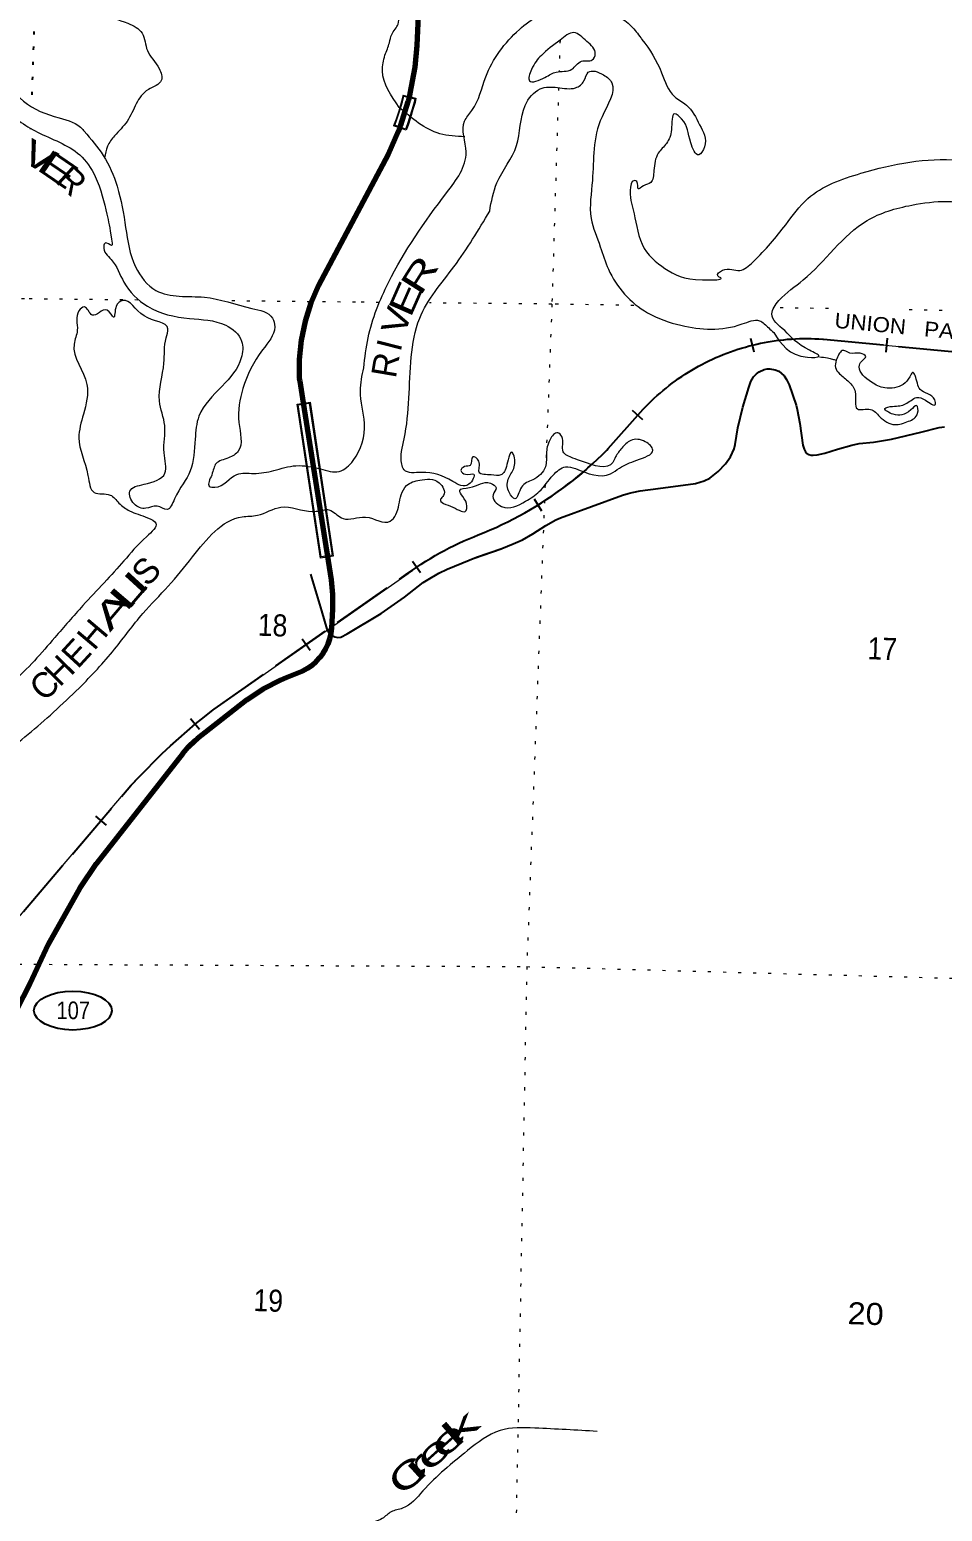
# Model space of a CAD drawing. Header units: feet. Extents: x -757852 to -501257, y -360805 to -170898.
# Drawn here: x -654892 to -647639, y -195885 to -184104 of the extents above; entities that cross this region are included whole.
import ezdxf
from ezdxf.enums import TextEntityAlignment as Align

# ---------------------------------------------------------------- set-up
doc = ezdxf.new("R2010")
doc.units = ezdxf.units.FT
doc.header["$LTSCALE"] = 80
doc.linetypes.add('DOTTED', pattern=[1.5, 0.3, -1.2])
doc.linetypes.add('LONG_DASHED', pattern=[7.5, 6, -1.5])
for name, color, linetype, lineweight in [('17', 7, 'Continuous', 25), ('23', 7, 'Continuous', 70), ('29', 7, 'Continuous', 25), ('34', 7, 'Continuous', 13), ('39', 7, 'Continuous', 13), ('41', 7, 'Continuous', 13), ('59', 7, 'Continuous', 13), ('6', 7, 'DOTTED', 25), ('63', 7, 'Continuous', 25), ('7', 7, 'DOTTED', 13)]:
    doc.layers.add(name, color=color, linetype=linetype, lineweight=lineweight)

msp = doc.modelspace()

# ---------------------------------------------------------------- linework, layer by layer
at = {"layer": '17'}
msp.add_ellipse((-654548.54, -191903.41), major_axis=(-309.24, 1), ratio=0.500121, dxfattribs=at)
at = {"layer": '23'}
msp.add_lwpolyline([(-654993.76, -191893.92), (-654887.69, -191687.8), (-654742.08, -191375.77), (-654489.93, -190927.44), (-654361.12, -190734.36), (-653675.61, -189860.69), (-653628.48, -189805.94), (-653575.87, -189756.42), (-653557.27, -189741.21), (-653165.61, -189432.02), (-653035.24, -189345.63), (-652896.56, -189273.34), (-652853.64, -189254.57), (-652760.08, -189217.92), (-652720.61, -189201.32), (-652683.08, -189180.69), (-652647.92, -189156.26), (-652615.51, -189128.28), (-652586.19, -189097.06), (-652560.3, -189062.95), (-652538.12, -189026.33), (-652519.89, -188987.58), (-652505.81, -188947.14), (-652496.03, -188905.45), (-652490.66, -188862.97), (-652490.66, -188862.93), (-652482.01, -188711.85), (-652481.77, -188595.55), (-652493.79, -188477.89), (-652716.1, -187072.41), (-652743.66, -186898.2), (-652746.58, -186879.07), (-652747.45, -186725.52), (-652732.26, -186572.73), (-652701.19, -186422.36), (-652654.57, -186276.06), (-652593.51, -186136.64), (-652040.73, -185093.72), (-651962.04, -184912.33), (-651952.32, -184889.9), (-651943.46, -184862.33), (-651883.63, -184676.12), (-651879.93, -184661.58), (-651872.13, -184630.86), (-651868.43, -184611.58), (-651828.42, -184403.06), (-651811.36, -184230.98), (-651784.54, -183576.29)], dxfattribs=at)
at = {"layer": '29'}
msp.add_line((-651358.46, -188305.32), (-651146.03, -188232.07), dxfattribs=at)
for points in [[(-649177.77, -186948.51), (-649160.68, -186900.63), (-649139.45, -186864.12), (-649117.11, -186840.69), (-649093.69, -186824.89), (-649053.93, -186806.91), (-649029.96, -186801.46), (-649008.72, -186800.91), (-648967.87, -186808), (-648939, -186820.53), (-648895.43, -186857.58), (-648876.36, -186886.46), (-648856.21, -186927.33), (-648800.11, -187090.27), (-648793.03, -187123.5), (-648771.24, -187234.67), (-648747.28, -187409.04), (-648738.01, -187440.11), (-648727.85, -187461.99), (-648718.94, -187472.26), (-648701.16, -187482.16), (-648680.81, -187486.43), (-648664.49, -187487.51), (-648633.97, -187485.34), (-648572.98, -187472.25), (-648472.76, -187439.56), (-648359.47, -187409.04), (-648299.54, -187394.88), (-648187.35, -187382.89), (-648043.55, -187358.91), (-647810.43, -187304.42), (-647664.46, -187267.36), (-647621.96, -187261.92)], [(-650789.57, -188045.57), (-650710.31, -188001.9), (-650673.82, -187985.02), (-650180.88, -187805.73), (-650136.22, -187791.57), (-650104.63, -187783.94), (-650039.26, -187770.86), (-649897.65, -187751.24), (-649601.34, -187712.01), (-649532.71, -187691.31), (-649488.05, -187670.59), (-649421.6, -187617.2), (-649361.68, -187555.07), (-649321.38, -187499.5), (-649294.14, -187437.36), (-649284.34, -187403.59), (-649263.64, -187269.53), (-649224.42, -187106.05), (-649177.77, -186948.51)], [(-652530.36, -188871.72), (-652514.83, -188899.38), (-652496.86, -188915.18), (-652465.81, -188930.98), (-652442.39, -188936.97), (-652417.88, -188934.25), (-652368.31, -188908.64), (-652098.15, -188747.34), (-651912.96, -188616.56), (-651801.84, -188528.29), (-651764.81, -188501.04), (-651725.59, -188474.88), (-651640.62, -188426.93), (-651575.26, -188394.23), (-651342.14, -188298.32), (-651139.52, -188230.75), (-651049.09, -188192.62), (-650976.65, -188159.38), (-650894.4, -188111.98), (-650789.57, -188045.57)], [(-652661.01, -188433.77), (-652574.06, -188726.29), (-652530.36, -188871.72)]]:
    msp.add_lwpolyline(points, dxfattribs=at)
at = {"layer": '34'}
for p, q in [((-648583.61, -186566.22), (-645169.81, -186892.68)), ((-650293.76, -187436.16), (-650037.21, -187146.07)), ((-653426.34, -189507.56), (-651884.95, -188427.17)), ((-656108.93, -192485.7), (-654145.22, -190182.37))]:
    msp.add_line(p, q, dxfattribs=at)
for centre, radius, start, end in [((-648718.27, -188340.55), 1779.44, 85.66, 137.83472), ((-652401.52, -185383.77), 2941.93, 291.42772, 315.76251), ((-650441.23, -190407.46), 2450.69, 111.18219, 126.09366), ((-650312.83, -193544.72), 5098.3, 127.63986, 138.73784)]:
    msp.add_arc(centre, radius, start, end, dxfattribs=at)
at = {"layer": '39'}
for points in [[(-651954.9, -184721.96), (-652088.4, -184431.38), (-652068.28, -184307.32), (-652032.88, -184207.9), (-652014.66, -184142.12), (-651963.72, -184059.3), (-651967.56, -183930.43), (-651943.55, -183810.53), (-652008.22, -183697.76), (-652102.69, -183573.96), (-652187.65, -183528.93), (-652279.59, -183389.12), (-652345.02, -183369.72)], [(-654781.79, -183652.9), (-654781.07, -183725.34), (-654687.81, -183762.6), (-654457.09, -183776.22), (-654352.57, -183837.99), (-654302.02, -183952.3), (-654112.33, -184053.08), (-653998.35, -184133.26), (-653956.56, -184269.41), (-653862.75, -184413.31), (-653845.75, -184508.41), (-653948.57, -184579.46), (-654044.73, -184692.98), (-654117.65, -184833.4), (-654217.89, -184948.8), (-654272.85, -185031.48), (-654296.89, -185122.62)], [(-657817.6, -184402.04), (-657556.2, -184563.51), (-657119.36, -184728.74), (-656662.55, -184651.21), (-656351.58, -184484.41), (-656178.39, -184166.23), (-655979.83, -183871.02), (-655680.27, -183746.08), (-655400.77, -183743.2), (-655194.06, -183876.72), (-655035.1, -184056.95), (-655046.29, -184215.5), (-655083.42, -184429.52), (-654940.61, -184673.6), (-654657.46, -184805.61), (-654469.52, -184898.28), (-654459.17, -184911.47)], [(-657886.24, -184491.74), (-657666.71, -184561.89), (-657596.45, -184626.56), (-657480.36, -184765.16), (-657091.23, -184852.37), (-656541.2, -184751.76), (-656297.08, -184600.86), (-656071.69, -184284.4), (-655877.27, -183993.07), (-655647.2, -183841.71), (-655478.21, -183837.21), (-655267.11, -184021.17), (-655197.26, -184160.25), (-655228.6, -184320.15), (-655273.48, -184463.51), (-655116.81, -184714.07), (-654829.99, -184918.62), (-654494.2, -185100.64), (-654371.13, -185271.65), (-654278.34, -185570.41), (-654240.58, -185768.79), (-654242.22, -185819.02), (-654289.82, -185799.35), (-654302.79, -185827.09), (-654243.88, -185931.62), (-654143.22, -186111.95), (-653956.47, -186303.15), (-653621.95, -186400.64), (-653334.24, -186454.35), (-653207.72, -186581.22), (-653210.03, -186713.91), (-653362.07, -186938.23), (-653546.75, -187177.58), (-653576.81, -187359.65), (-653615.17, -187611.85), (-653741.04, -187835.03), (-653800.08, -187919.59), (-653879.61, -187892.83), (-653968.62, -187910.03), (-654061.94, -187874.77), (-654094.81, -187773.11), (-653982.48, -187718.47), (-653816.82, -187631.38), (-653823.57, -187468.21), (-653818.51, -187251.13), (-653860.41, -187056.64), (-653824.49, -186756.08), (-653807.84, -186553.45), (-653793.5, -186483.52), (-653983.12, -186380.73), (-654151.95, -186256.5), (-654203.72, -186303.07), (-654224.67, -186390.9), (-654277.12, -186334.86), (-654394.95, -186373.23), (-654457.18, -186308.83), (-654500.39, -186339.59), (-654513.46, -186494.06), (-654539.15, -186603.85), (-654437.05, -186925.04), (-654464.85, -187161.5), (-654501.13, -187349.39), (-654428.49, -187649.5), (-654378.59, -187783.9), (-654252.61, -187804.14), (-654182.36, -187868.81), (-654097.91, -187929.92), (-653954.97, -187984.9), (-653888.08, -188029.35), (-653961.83, -188133.54), (-654143.07, -188328.74), (-654468.16, -188682.16), (-654692.07, -188937.47), (-655030.8, -189293.31), (-655761.45, -189693.75), (-656385.62, -189910.61), (-656985, -190168.52), (-657507.72, -190541.59), (-657963.02, -190943.03), (-658278.08, -191296.78), (-658373.2, -191443.63)], [(-652236.87, -186793.07), (-652201.77, -186553.92), (-652040.72, -186114.65), (-651577.22, -185399.66), (-651423.98, -185076.81), (-651436.07, -184830.99), (-651377.04, -184746.43), (-651267.87, -184480.47), (-651000.29, -184103.03), (-650674.8, -183922.62), (-650347.83, -183943.42), (-650110.93, -184075.93), (-650035.11, -184169.92)], [(-650676.96, -184188.73), (-650568.45, -184127.92), (-650464.19, -184197.73), (-650397.05, -184296.49), (-650420.71, -184343.99), (-650507.51, -184355.22), (-650583.96, -184419.09), (-650707.3, -184441.19), (-650797.16, -184484.51), (-650920.62, -184510.62), (-650903.62, -184420.66), (-650825.6, -184308.56), (-650676.96, -184188.73)], [(-650035.11, -184169.92), (-650025.92, -184181.31), (-649869.78, -184447.95), (-649767.37, -184636.39), (-649673.08, -184703.85), (-649567.62, -184860.2), (-649529.14, -185036.48), (-649575.41, -185099.33), (-649638.59, -185002.71), (-649710.82, -184813.25), (-649765.8, -184773.23), (-649792.01, -184899.1), (-649831.75, -185008.43), (-649896.62, -185086.76), (-649931.25, -185224.42), (-649956.48, -185320.15), (-650013.62, -185346.44), (-650056.58, -185369.17), (-650066.79, -185312.5), (-650086.61, -185303.81), (-650119.35, -185383.2), (-650089.16, -185567.24), (-650007.7, -185843.5), (-649818.43, -186018.69), (-649481.18, -186094.15), (-649400.27, -186078.7), (-649423.84, -186061.83), (-649386.19, -186016.8), (-649249.59, -186019.28), (-649142.81, -185950.37), (-648883.94, -185655.12), (-648708.33, -185447.66), (-648285.68, -185246.31), (-647510.43, -185143.04), (-647132.37, -185199.72), (-646943.36, -185197.88), (-646643.17, -185115.21), (-646371.57, -185108.04), (-646087.66, -184908.16), (-645979.8, -184867.45), (-645926.24, -184889.33), (-645925.34, -184923.56), (-646021.75, -184982.75)], [(-651236.3, -185547.66), (-651178.7, -185322.24), (-651022.3, -185025.63), (-650953.6, -184706.03), (-650834.76, -184575.16), (-650697.69, -184563.57), (-650553.05, -184566.31), (-650486.96, -184512.16), (-650452.55, -184442.89), (-650332.59, -184462.92), (-650266.35, -184527.46), (-650343.46, -184796.49), (-650420.26, -185302.9), (-650430.08, -185604.32), (-650357.02, -185830.01), (-650292.51, -186009.15), (-649982.16, -186355.29), (-649716.04, -186454.55), (-649229.26, -186444.4), (-649091.74, -186418.74), (-649019.21, -186475.44), (-648978.77, -186512.32)], [(-651433.48, -184955.31), (-651632.31, -184931.16), (-651954.9, -184721.96)], [(-654459.17, -184911.47), (-654307.4, -185104.77), (-654196.78, -185349.8), (-654129.08, -185677.9), (-654050.81, -185990.26), (-653888.09, -186178.67), (-653503.87, -186231.52), (-653126.86, -186320.35), (-652962.55, -186398.17), (-652944.7, -186467.15), (-653041.08, -186649.05), (-653197.87, -186957.71), (-653228.8, -187228.26), (-653234.19, -187455.4), (-653312.32, -187509.15), (-653410.27, -187554.21), (-653445.41, -187645.59), (-653464.36, -187733.48), (-653420.44, -187742.97), (-653246.23, -187640.07), (-653111.3, -187632.43), (-652951.76, -187609.51), (-652775.63, -187571.04), (-652580.69, -187595.72)], [(-650505.35, -187535.53), (-650574.59, -187510.6), (-650651.33, -187459.8), (-650663.47, -187338.7), (-650694.68, -187309.52), (-650756.75, -187363.8), (-650784.51, -187475.54), (-650793.94, -187579.83), (-650893.79, -187683.17), (-650984.17, -187742.56), (-651035.37, -187833.41), (-651080.05, -187785.67), (-651088.63, -187678.78), (-651045.65, -187593.69), (-651048.01, -187480.96), (-651055.59, -187466.63), (-651098.89, -187561.77), (-651147.82, -187644.65), (-651224.19, -187644.15), (-651319.98, -187622.9), (-651323.12, -187534.28), (-651370.27, -187500.55), (-651390.57, -187568.28), (-651437.14, -187578.81), (-651464.29, -187610.11), (-651429.07, -187639.43), (-651362.67, -187637.59), (-651401.5, -187718.79), (-651529.42, -187696.48), (-651778.32, -187623.93), (-651916.35, -187603.3), (-651934.99, -187558.43), (-651916.39, -187357.88), (-651859.04, -186708.01), (-651792.67, -186398.39), (-651520.03, -185988.93), (-651236.3, -185547.66)], [(-648891.69, -186497.24), (-648993.46, -186363.63), (-648937.78, -186258.85), (-648745.48, -186094.18), (-648237.62, -185622.05), (-647881.84, -185498.96), (-647346.1, -185528.63), (-647076.47, -185766.82), (-646793.6, -185969.22), (-646461.02, -186064.64), (-646337.77, -186106.91)], [(-648978.77, -186512.32), (-648711.23, -186708.85), (-648620.48, -186699.76), (-648695.34, -186653.04), (-648891.69, -186497.24)], [(-648616.21, -186706.35), (-648550.59, -186714.12), (-648512.7, -186723.42), (-648482.84, -186732.44)], [(-648482.84, -186732.44), (-648461.19, -186684.88), (-648434.94, -186656.35), (-648373.24, -186675.74), (-648292.16, -186677.5), (-648248.09, -186702.18), (-648279.82, -186739.19), (-648299.61, -186784.73), (-648203.08, -186906.59), (-648096.02, -186952.35), (-647950.4, -186924.95), (-647898.17, -186864.3), (-647876.98, -186830.8), (-647837.5, -186914.58), (-647815.04, -186965.61), (-647699.12, -187047.87), (-647694.28, -187084.23), (-647773.55, -187049.44), (-647843.24, -187029.05), (-647931.35, -187080.47), (-648034.47, -187099.21), (-648095.37, -187117.32), (-648030.48, -187161.7), (-647960.26, -187166.02), (-647890.68, -187128.07), (-647843.32, -187093.42), (-647835.25, -187154.03), (-647907.69, -187218.04), (-648017.1, -187244.61), (-648137.62, -187180.31), (-648210.15, -187123.61), (-648314.56, -187120.18), (-648332.2, -186982.81), (-648381.92, -186904.73), (-648456.19, -186839.93), (-648488.76, -186790.59), (-648482.84, -186732.44)], [(-652580.69, -187595.72), (-652433.38, -187616.49), (-652319.99, -187529.69), (-652231.99, -187234.86), (-652263.77, -186976.33), (-652236.87, -186793.07)], [(-650554.82, -187593.75), (-650275.12, -187635.1), (-650205.34, -187591.13), (-650066.57, -187527.29), (-649939.33, -187446.99), (-649999.48, -187380.64), (-650115.75, -187370.78), (-650186.15, -187431.04), (-650235.5, -187501.55), (-650258.42, -187545.61), (-650505.35, -187535.53)], [(-652532.22, -187917.4), (-652499.81, -187928.11), (-652401.38, -187991.7), (-652222.08, -187979.48), (-652026.15, -188012.07), (-651982.21, -187959.2), (-651938.89, -187801.71), (-651896.31, -187728.68), (-651792.4, -187685.83), (-651638.31, -187706.98), (-651603.43, -187808.71), (-651626.5, -187838.12), (-651528.07, -187901.71), (-651424.37, -187927.24), (-651417.23, -187893.28), (-651450.89, -187815.73), (-651473.48, -187768.72), (-651396.33, -187745.11), (-651230.36, -187710.33), (-651185.36, -187748.02), (-651209.21, -187801.55), (-651141.88, -187894.28), (-650951.14, -187854.08), (-650841.86, -187776.52), (-650731.78, -187646.25), (-650633.17, -187581.09), (-650554.82, -187593.75)], [(-658401.78, -192494.66), (-658279.94, -192218.04), (-658192.21, -191931.25), (-658106.54, -191831.47), (-658078.32, -191890.74), (-658017.21, -191804.23), (-657785.47, -191477.92), (-657406.38, -191009.6), (-656983.03, -190663.44), (-656769.77, -190596.01), (-656413.34, -190452.83), (-656029.12, -190320.62), (-655519.34, -190097.99), (-655115.78, -189865.83), (-654702.86, -189531.39), (-654499.6, -189338.92), (-654217.28, -189029.59), (-653991.83, -188746.09), (-653791.8, -188529.38), (-653597.27, -188296.39), (-653202.95, -187977.43), (-653081.95, -187965.31), (-652894.92, -187901.05), (-652644.78, -187935.42), (-652532.22, -187917.4)], [(-650382.46, -195249.53), (-650878.1, -195223.19), (-651154.11, -195242.28), (-651412.61, -195402.76), (-651766.77, -195723.04), (-651928.04, -195860.56), (-652019.45, -195889.75), (-652089.48, -195941.76), (-652154.72, -195969.79), (-652266.8, -196016.4), (-652335.92, -196040.28), (-652449.63, -196137.12), (-652570.39, -196203.56), (-652748.73, -196247.99), (-652922, -196260.4), (-653072.93, -196265.5)]]:
    msp.add_spline(points, degree=3, dxfattribs=at)
at = {"layer": '59'}
for p, q in [((-651922.85, -184624.21), (-651822, -184648.22)), ((-651917.2, -184633.78), (-651831.45, -184654.19)), ((-651901.09, -184904.56), (-651999.91, -184867.63)), ((-652766.13, -187081.16), (-652663.24, -187065.67)), ((-652581.83, -188305.63), (-652766.13, -187081.16)), ((-652663.24, -187065.67), (-652478.95, -188290.14)), ((-652478.95, -188290.14), (-652581.83, -188305.63))]:
    msp.add_line(p, q, dxfattribs=at)
for points in [[(-651922.85, -184624.21), (-651937.11, -184675.68), (-651959.57, -184752.32), (-651980.67, -184817.06), (-651999.91, -184867.63)], [(-651989.57, -184862.95), (-651973.12, -184819.72), (-651951.93, -184754.68), (-651929.42, -184677.87), (-651917.2, -184633.78)], [(-651831.45, -184654.19), (-651837.32, -184681.64), (-651853.57, -184736.81), (-651873.28, -184802.12), (-651892.23, -184860.59), (-651905.62, -184894.32), (-651989.57, -184862.95)], [(-651822, -184648.22), (-651829.56, -184683.61), (-651845.9, -184739.1), (-651865.64, -184804.51), (-651884.7, -184863.3), (-651901.09, -184904.56)]]:
    msp.add_lwpolyline(points, dxfattribs=at)
msp.add_lwpolyline([(-652757.02, -187087.88), (-652669.96, -187074.77), (-652488.05, -188283.41), (-652575.1, -188296.52)], close=True, dxfattribs=at)
at = {"layer": '6'}
for p, q in [((-654840.75, -183639.68), (-654878.67, -184704.94)), ((-654885.18, -184887.68), (-654885.46, -184895.58))]:
    msp.add_line(p, q, dxfattribs=at)
at = {"layer": '63'}
for p, q in [((-649133.31, -186668.02), (-649160.5, -186560.81)), ((-648086.68, -186667.49), (-648076.15, -186557.38)), ((-650019.19, -187206.45), (-650102.05, -187133.18)), ((-650822.69, -187932.25), (-650881.35, -187838.48)), ((-651786.58, -188423.38), (-651849.15, -188332.16)), ((-652662.56, -189040.73), (-652726.05, -188950.16)), ((-653541.95, -189668.81), (-653613.26, -189584.26)), ((-654282.29, -190429.63), (-654366.46, -190357.87))]:
    msp.add_line(p, q, dxfattribs=at)
at = {"layer": '63', "linetype": 'LONG_DASHED'}
for points in [[(-649882.56, -186993.3), (-649858.84, -186973.21), (-649834.86, -186953.62), (-649810.35, -186934.26), (-649785.69, -186915.51), (-649760.77, -186897.01), (-649735.32, -186878.99), (-649709.7, -186861.58), (-649683.7, -186844.54), (-649657.55, -186827.87), (-649630.86, -186811.67), (-649604.17, -186795.98), (-649576.93, -186780.76), (-649549.67, -186766.05), (-649522.03, -186751.7), (-649494.22, -186737.96), (-649466.13, -186724.72), (-649437.9, -186711.85), (-649409.26, -186699.6), (-649380.48, -186687.71), (-649351.54, -186676.44), (-649322.45, -186665.54), (-649293.08, -186655.4), (-649263.57, -186645.61), (-649234.02, -186636.34), (-649204.2, -186627.55), (-649174.23, -186619.39), (-649143.97, -186611.71), (-649113.84, -186604.42), (-649083.39, -186597.86), (-649052.94, -186591.82), (-649022.34, -186586.15), (-648991.83, -186581.1), (-648960.91, -186576.67), (-648930.1, -186572.63), (-648899.25, -186569.34), (-648868.39, -186566.29), (-648837.24, -186563.99), (-648806.32, -186562.21), (-648775.38, -186560.93), (-648744.15, -186560.14), (-648713.15, -186560.12), (-648682.13, -186560.35), (-648651.07, -186561.33), (-648619.86, -186562.69), (-648589, -186564.69), (-648583.51, -186565.12), (-645169.7, -186891.59)], [(-656109.76, -192484.98), (-654146.05, -190181.65), (-654086.81, -190114.9), (-654026.37, -190049.88), (-653964.79, -189985.87), (-653902.11, -189922.16), (-653838.22, -189860.16), (-653773.53, -189799.57), (-653707.72, -189739.26), (-653640.73, -189680.69), (-653572.91, -189623.49), (-653503.62, -189566.93), (-653433.85, -189512.16), (-653427, -189506.68), (-651885.59, -188426.27), (-651850.78, -188401.2), (-651815.58, -188377.06), (-651779.96, -188353.52), (-651743.85, -188330.22), (-651707.35, -188307.86), (-651670.62, -188286.24), (-651633.41, -188264.87), (-651595.81, -188244.44), (-651557.97, -188224.75), (-651519.51, -188205.51), (-651481.02, -188187.15), (-651442.22, -188169.19), (-651402.85, -188152.02), (-651363.45, -188135.73), (-651327.16, -188121.33), (-651279.35, -188102.25), (-651232.26, -188082.19), (-651185.48, -188061.31), (-651138.65, -188039.77), (-651092.52, -188017.24), (-651046.99, -187993.99), (-651001.39, -187970.1), (-650956.51, -187945.22), (-650912.22, -187919.62), (-650867.97, -187893.1), (-650824.6, -187865.96), (-650781.43, -187838.29), (-650738.7, -187809.51), (-650696.85, -187780.13), (-650655.31, -187749.93), (-650614.26, -187719.29), (-650573.64, -187687.55), (-650533.79, -187655.48), (-650494.35, -187622.31), (-650455.69, -187588.81), (-650417.35, -187554.5), (-650379.88, -187519.57), (-650343, -187483.93), (-650306.61, -187447.86), (-650294.57, -187435.41), (-650038.03, -187145.33), (-650016.97, -187122.36), (-649995.52, -187099.99), (-649973.67, -187077.98), (-649951.43, -187056.08), (-649928.79, -187034.79), (-649905.86, -187013.99), (-649882.56, -186993.3)]]:
    msp.add_lwpolyline(points, dxfattribs=at)
at = {"layer": '7'}
for p, q in [((-650677.4, -184188.8), (-650684.95, -184434.94)), ((-648544.25, -186322.15), (-648982.81, -186314.95))]:
    msp.add_line(p, q, dxfattribs=at)
for points in [[(-650688.89, -184563.43), (-650741.74, -186286.07), (-650790.4, -187569.34)], [(-654031.56, -186253.76), (-654933.5, -186244.9), (-658225, -186188.05)], [(-652113.61, -186272.59), (-652301.76, -186270.74), (-653372.54, -186260.23)], [(-650090.7, -186296.76), (-650741.74, -186286.07), (-651715.84, -186276.51)], [(-643634.04, -186413.09), (-645480.06, -186372.46), (-647984.33, -186331.34)], [(-650796.26, -187724.06), (-650941.49, -191553.94), (-651044.7, -196943.67), (-651152.32, -202160.25), (-651261.91, -207437.12)], [(-657793.01, -191499.41), (-655097.76, -191534.05), (-650941.49, -191553.94), (-645573.21, -191700.16), (-643962.56, -191726.53)]]:
    msp.add_lwpolyline(points, dxfattribs=at)

# ---------------------------------------------------------------- texts
at = {"layer": '17', "width": 0.85}
msp.add_text('107', height=140, dxfattribs=at).set_placement((-654545.64, -191971.72), align=Align.CENTER)
at = {"layer": '41'}
for s, rotation, width, p in [('V', 329.992, 1.45, (-654976.24, -185136.75)), ('E', 325.652, 1.75, (-654850.62, -185208.62)), ('R', 57.698, 1.5, (-651786.91, -186228.43)), ('E', 66.256, 1.45, (-651865.91, -186401.82)), ('V', 72.864, 1.15, (-651912.6, -186545.15)), ('I', 47.543, 1.75, (-654017.19, -188615.17)), ('L', 49.401, 1.9, (-654127.73, -188743.63)), ('A', 49.525, 1.75, (-654254.65, -188900.52)), ('k', 40.751, 2.1, (-651510.08, -195389.69)), ('e', 42.07, 1.9, (-651611.53, -195481.43)), ('e', 42.15, 1.9, (-651723.48, -195580.4)), ('r', 42.179, 2.15, (-651811.16, -195662.05)), ('C', 40.656, 1.6, (-651939.27, -195772.14))]:
    msp.add_text(s, height=200, rotation=rotation, dxfattribs=dict(at, width=width)).set_placement(p)
for s, rotation, p in [('R', 317.534, (-654696.28, -185312.93)), ('I', 75.665, (-651945.92, -186672.19)), ('R', 80.296, (-651982.77, -186882.25)), ('S', 47.295, (-653953.5, -188540.89)), ('H', 49.814, (-654379.21, -189048.35)), ('E', 47.459, (-654509.57, -189192.97)), ('H', 45.353, (-654652.42, -189337.75)), ('C', 42.652, (-654778.76, -189454.34))]:
    msp.add_text(s, height=200, rotation=rotation, dxfattribs=at).set_placement(p)
at = {"layer": '63', "width": 1.1}
msp.add_text('UNION   PACIFIC   RAILROAD', height=120, rotation=354.537, dxfattribs=at).set_placement((-648500.45, -186473.49))
at = {"layer": '7'}
for s, width, p in [('18', 0.9, (-653080.96, -188922.68)), ('17', 0.9, (-648235.48, -189109.61)), ('19', 0.9, (-653115.32, -194292.27)), ('20', 1.1, (-648394.29, -194396.09))]:
    msp.add_text(s, height=175, rotation=358.118, dxfattribs=dict(at, width=width)).set_placement(p)

doc.saveas('drawing.dxf')
